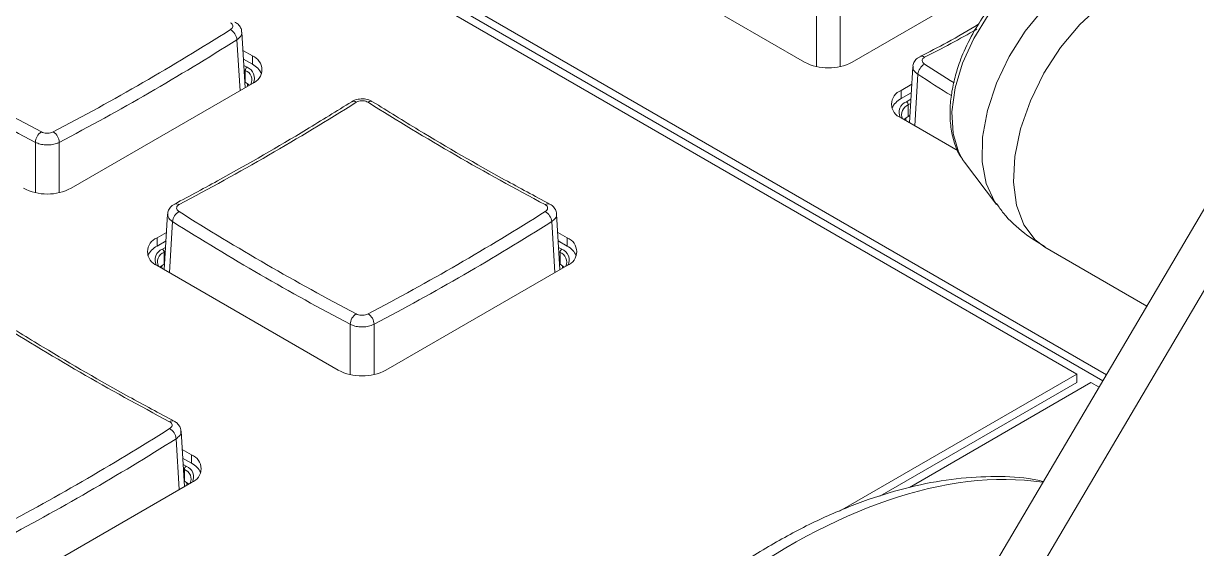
# Model space of a CAD drawing. Header units: millimetres. Extents: x 69 to 580, y 43 to 425.
# Drawn here: x 443.54 to 478.32, y 330.34 to 345.89 of the extents above; entities that cross this region are included whole.
import ezdxf

# ---------------------------------------------------------------- set-up
doc = ezdxf.new("R2010")
doc.units = ezdxf.units.MM

msp = doc.modelspace()

# ---------------------------------------------------------------- linework, layer by layer
at = {"color": 7, "linetype": 'Continuous', "lineweight": 15}
for p, q in [((474.7694, 335.5032), (379.8757, 390.2842)), ((475.6489, 335.4854), (429.5323, 362.1079)), ((475.541, 335.3027), (429.5323, 361.863)), ((463.1991, 346.7644), (466.6993, 344.7438)), ((468.1135, 344.7438), (471.6137, 346.7644)), ((450.1149, 343.9871), (450.0156, 345.6288)), ((450.3283, 344.9266), (450.0483, 345.0883)), ((450.3283, 344.6817), (450.0637, 344.8344)), ((450.3283, 344.6817), (450.3283, 344.9266)), ((450.1162, 344.1509), (450.1162, 344.498)), ((469.9126, 344.609), (469.8121, 342.9468)), ((444.9543, 341.0079), (450.3283, 344.1102)), ((450.1162, 344.1509), (450.1046, 344.1576)), ((469.8813, 344.0907), (469.5631, 343.907)), ((469.5631, 343.662), (469.5631, 343.907)), ((469.8659, 343.8368), (469.5631, 343.662)), ((469.7752, 343.1313), (469.7752, 343.4783)), ((469.5631, 343.0906), (471.2521, 342.1155)), ((469.825, 343.16), (469.7752, 343.1313)), ((471.4412, 341.7798), (472.3965, 340.522)), ((479.1792, 341.4626), (470.3882, 326.5783)), ((480.2398, 340.8503), (472.5672, 327.8594)), ((447.8155, 340.2405), (447.7161, 338.5971)), ((459.4487, 338.5988), (459.3495, 340.2405)), ((447.7829, 339.7017), (447.4999, 339.5383)), ((447.4999, 339.2934), (447.4999, 339.5383)), ((459.6621, 339.5383), (459.3821, 339.7)), ((459.6621, 339.2934), (459.6621, 339.5383)), ((447.7675, 339.4479), (447.4999, 339.2934)), ((459.6621, 339.2934), (459.3975, 339.4461)), ((473.8266, 339.2621), (476.849, 337.5173)), ((447.712, 338.7626), (447.712, 339.1097)), ((459.45, 338.7626), (459.45, 339.1097)), ((447.4999, 338.7219), (452.8739, 335.6196)), ((447.7266, 338.7711), (447.712, 338.7626)), ((454.2881, 335.6196), (459.6621, 338.7219)), ((459.45, 338.7626), (459.4384, 338.7693)), ((467.7356, 331.4427), (474.7694, 335.5032)), ((474.7694, 335.2583), (474.7694, 335.5032)), ((474.7694, 335.2583), (468.9328, 331.8889)), ((469.8085, 332.1495), (475.1937, 335.2583)), ((475.1937, 335.2583), (475.4332, 335.1201)), ((448.3118, 332.1695), (448.2125, 333.8112)), ((448.5252, 333.1091), (448.2452, 333.2707)), ((448.5252, 332.8642), (448.2606, 333.0169)), ((448.5252, 332.8642), (448.5252, 333.1091)), ((448.313, 332.3334), (448.313, 332.6805)), ((443.1512, 329.1904), (448.5252, 332.2927)), ((448.313, 332.3334), (448.3015, 332.3401))]:
    msp.add_line(p, q, dxfattribs=at)
at = {"color": 8, "linetype": 'Continuous', "lineweight": 15}
for p, q in [((467.0531, 344.612), (467.0531, 346.1213)), ((467.7597, 346.1213), (467.7597, 344.612)), ((449.9613, 343.8983), (449.8699, 345.408)), ((450.0752, 344.6441), (450.1692, 344.5898)), ((450.1162, 344.498), (450.0829, 344.5172)), ((470.0582, 344.3864), (469.9658, 342.8581)), ((450.1869, 344.1032), (450.1869, 344.0286)), ((469.7222, 343.5702), (469.8544, 343.6465)), ((469.8467, 343.5196), (469.7752, 343.4783)), ((469.7045, 343.0836), (469.7045, 343.0089)), ((443.8953, 340.8757), (443.8953, 342.3669)), ((444.602, 342.3669), (444.602, 340.8764)), ((447.9612, 340.0197), (447.8698, 338.5084)), ((459.2951, 338.51), (459.2038, 340.0197)), ((447.659, 339.2015), (447.756, 339.2576)), ((459.409, 339.2558), (459.503, 339.2015)), ((447.7484, 339.1307), (447.712, 339.1097)), ((459.45, 339.1097), (459.4167, 339.1289)), ((447.6413, 338.7149), (447.6413, 338.6403)), ((459.5207, 338.7149), (459.5207, 338.6403)), ((453.2291, 335.4874), (453.2291, 336.9786)), ((453.9358, 336.9786), (453.9358, 335.4881)), ((448.1581, 332.0808), (448.0668, 333.5905)), ((448.2721, 332.8266), (448.3661, 332.7723)), ((448.313, 332.6805), (448.2798, 332.6997)), ((448.3838, 332.2857), (448.3838, 332.2111))]:
    msp.add_line(p, q, dxfattribs=at)
at = {"color": 8, "linetype": 'Continuous', "lineweight": 15, "flags": 128}
for points in [[(478.3263, 347.0565), (477.9295, 347.2161), (477.3709, 347.2632), (476.7592, 347.1423), (476.1196, 346.8583), (475.4783, 346.4229), (474.8614, 345.8539)], [(473.7964, 346.3285), (473.2467, 345.6623), (472.7717, 344.915), (472.3923, 344.1191), (472.125, 343.3095), (471.9816, 342.5215), (471.9683, 341.7896), (472.0857, 341.1458), (472.3286, 340.6182), (472.3903, 340.5302)], [(474.8614, 345.8539), (474.2943, 345.1745), (473.8001, 344.4127), (473.3992, 343.5995), (473.1078, 342.7683), (472.938, 341.9532), (472.8967, 341.1874), (472.9855, 340.5023), (473.2009, 339.926), (473.534, 339.4821), (473.8266, 339.2621)]]:
    msp.add_lwpolyline(points, dxfattribs=at)
at = {"color": 7, "linetype": 'Continuous', "lineweight": 15, "flags": 128}
for points in [[(472.6473, 346.7396), (472.1463, 346.1312), (471.7192, 345.4448), (471.3877, 344.7148), (471.1682, 343.9779), (471.0718, 343.2709), (471.1034, 342.6293), (471.2613, 342.0853), (471.3866, 341.857), (471.4412, 341.7798)], [(450.2369, 344.0575), (450.2032, 344.0897), (450.1162, 344.1509)], [(469.7752, 343.1313), (469.6882, 343.07), (469.6545, 343.0378)], [(447.712, 338.7626), (447.625, 338.7014), (447.5913, 338.6692)], [(459.5707, 338.6692), (459.537, 338.7014), (459.45, 338.7626)], [(448.4338, 332.24), (448.4001, 332.2722), (448.313, 332.3334)]]:
    msp.add_lwpolyline(points, dxfattribs=at)
at = {"color": 7, "linetype": 'Continuous', "lineweight": 15}
for centre, radius, start, end in [((478.9271, 409.1335), 75.3989, 237.69092, 242.314456), ((478.9983, 409.2397), 75.171, 237.690915, 242.314462), ((409.4992, 409.2393), 75.1706, 297.685527, 302.309097), ((409.5705, 409.1331), 75.3985, 297.685529, 302.309095), ((449.4736, 345.3638), 0.3988, 6.37267, 59.36608), ((450.1734, 344.5184), 0.4366, 290.78348, 69.21655), ((467.4064, 346.1085), 1.537, 242.60969, 297.39031), ((450.2313, 344.4927), 0.1153, 122.60528, 177.39472), ((450.0104, 344.2133), 0.3037, 335.19336, 69.61961), ((450.0616, 344.159), 0.5868, 23.81732, 62.96828), ((470.4601, 344.3325), 0.4055, 119.57826, 172.34969), ((469.718, 343.4988), 0.4366, 110.78323, 249.21658), ((469.8298, 343.1393), 0.5868, 117.03109, 156.18296), ((410.5106, 411.7947), 80.603, 297.841411, 302.153213), ((496.6545, 411.795), 80.6034, 237.846799, 242.158578), ((469.881, 343.1936), 0.3037, 110.38036, 204.80638), ((469.6601, 343.4731), 0.1153, 2.60586, 57.39394), ((444.2637, 342.36), 0.3685, 121.26097, 178.92098), ((444.2336, 342.36), 0.3685, 1.07878, 58.73915), ((444.2472, 342.3726), 1.537, 242.60971, 297.39029), ((448.3575, 339.9755), 0.3988, 120.63421, 173.62723), ((488.3322, 403.8514), 75.171, 237.690915, 242.314462), ((418.8328, 403.8514), 75.171, 297.685538, 302.309086), ((458.8074, 339.9755), 0.3988, 6.37301, 59.36574), ((488.2609, 403.7452), 75.3989, 237.69092, 242.314456), ((418.9045, 403.7443), 75.398, 297.685514, 302.30911), ((447.6548, 339.1301), 0.4366, 110.78349, 249.21651), ((459.5072, 339.1301), 0.4366, 290.78322, 69.21662), ((447.7666, 338.7707), 0.5868, 117.03177, 156.18271), ((447.5969, 339.1044), 0.1153, 2.60538, 57.39483), ((459.5651, 339.1044), 0.1153, 122.60528, 177.39472), ((459.3954, 338.7707), 0.5868, 23.81721, 62.9683), ((447.8178, 338.825), 0.3037, 110.38063, 204.80631), ((459.3442, 338.825), 0.3037, 335.19328, 69.61957), ((485.5174, 405.3655), 80.603, 237.846788, 242.158589), ((453.5976, 336.9717), 0.3685, 121.26099, 178.92108), ((453.5674, 336.9717), 0.3685, 1.07915, 58.73878), ((453.581, 336.9843), 1.537, 242.60965, 297.39042), ((407.6959, 397.4221), 75.1709, 297.685537, 302.309086), ((407.7676, 397.3151), 75.3979, 297.685514, 302.30911), ((447.6705, 333.5462), 0.3988, 6.3732, 59.36561), ((448.3703, 332.7009), 0.4366, 290.78326, 69.21655), ((448.4282, 332.6752), 0.1153, 122.60519, 177.3942), ((448.2073, 332.3958), 0.3037, 335.19366, 69.61948), ((448.2585, 332.3415), 0.5868, 23.81723, 62.96822)]:
    msp.add_arc(centre, radius, start, end, dxfattribs=at)
at = {"color": 8, "linetype": 'Continuous', "lineweight": 15}
for centre, radius, start, end in [((455.7499, 373.7655), 32.3183, 296.67781, 299.78678), ((470.1736, 344.7827), 0.136, 50.57127, 111.9423), ((450.0528, 344.2756), 0.3351, 333.16257, 69.67845), ((488.8892, 372.9838), 34.2406, 236.63566, 238.61982), ((488.9968, 373.1409), 34.0705, 236.63697, 238.37789), ((453.3262, 343.4613), 0.1224, 49.14463, 115.65955), ((453.8387, 343.4613), 0.1224, 64.34368, 130.85422), ((469.8386, 343.2559), 0.3351, 110.32116, 206.83765), ((448.0733, 340.4222), 0.1285, 50.90599, 113.8031), ((459.0917, 340.4222), 0.1285, 66.19453, 129.09293), ((447.7754, 338.8873), 0.3351, 110.32194, 206.83705), ((459.3866, 338.8873), 0.3351, 333.16266, 69.67824), ((447.9547, 333.993), 0.1285, 66.19027, 129.09706), ((448.2497, 332.4581), 0.3351, 333.16257, 69.67816)]:
    msp.add_arc(centre, radius, start, end, dxfattribs=at)
msp.add_ellipse((465.801, 314.3661), major_axis=(10.4798, 17.0408), ratio=0.5579329, start_param=0.2358985, end_param=1.6419053, dxfattribs=at)
at = {"color": 7, "linetype": 'Continuous', "lineweight": 15}
for points, knots in [([(474.8557, 347.857), (474.7554, 347.8654), (474.4922, 347.8874), (474.0557, 347.7802), (473.5777, 347.5758), (473.1225, 347.2835), (472.7296, 346.9518), (472.3955, 346.6022), (472.0609, 346.1953), (471.8575, 345.8687), (471.732, 345.6673)], [0, 0, 0, 0, 0.0901844, 0.23656042, 0.37799865, 0.50977521, 0.64531406, 0.74612613, 0.84340084, 1, 1, 1, 1]), ([(449.6768, 345.7069), (449.6946, 345.7204), (449.7303, 345.7474), (449.7526, 345.7966), (449.7477, 345.8451), (449.7193, 345.8844), (449.6889, 345.9029), (449.6768, 345.9102)], [0, 0, 0, 0, 0.2148518, 0.4297036, 0.6445433, 0.8593787, 1, 1, 1, 1]), ([(450.0098, 345.6285), (450.0087, 345.6546), (450.006, 345.7234), (449.9477, 345.8201), (449.8775, 345.8933), (449.8233, 345.917), (449.8073, 345.9239)], [0, 0, 0, 0, 0.2047186, 0.538518, 0.8636448, 1, 1, 1, 1]), ([(471.8633, 345.8662), (471.5518, 345.6822), (470.9701, 345.3385), (470.3914, 345.045), (470.1227, 344.9087)], [0, 0, 0, 0, 0.53563063, 1, 1, 1, 1]), ([(471.732, 345.6673), (471.6124, 345.4423), (471.4445, 345.1262), (471.2614, 344.6437), (471.1374, 344.2349), (471.0435, 343.7582), (471.0048, 343.2796), (471.0286, 342.807), (471.1317, 342.3639), (471.2494, 342.0473), (471.3607, 341.9077), (471.3824, 341.8804)], [0, 0, 0, 0, 0.16902239, 0.237447, 0.34973601, 0.46424083, 0.58534851, 0.71014746, 0.83797142, 0.96832798, 1, 1, 1, 1]), ([(470.1266, 344.9024), (470.1002, 344.8908), (470.0314, 344.8605), (469.9578, 344.7675), (469.9121, 344.673), (469.9167, 344.6192), (469.9176, 344.6084)], [0, 0, 0, 0, 0.2224775, 0.5800412, 0.9155792, 1, 1, 1, 1]), ([(470.2599, 344.8877), (470.2422, 344.8765), (470.2068, 344.8543), (470.1846, 344.8082), (470.1894, 344.7592), (470.2176, 344.7164), (470.2479, 344.694), (470.2599, 344.6851)], [0, 0, 0, 0, 0.2147679, 0.4295458, 0.6441954, 0.8587908, 1, 1, 1, 1]), ([(453.2729, 343.5715), (452.8256, 343.2944), (451.5282, 342.4907), (449.7762, 341.4789), (448.4749, 340.7825), (448.0213, 340.5397)], [0, 0, 0, 0, 0.25524878, 0.74039023, 1, 1, 1, 1]), ([(453.8874, 343.5658), (453.8656, 343.5812), (453.798, 343.6288), (453.6461, 343.6604), (453.4566, 343.6502), (453.3217, 343.615), (453.2733, 343.5715), (453.2729, 343.5711)], [0, 0, 0, 0, 0.12780393, 0.39444646, 0.686335, 0.99719619, 1, 1, 1, 1]), ([(453.7586, 343.5539), (453.7368, 343.5651), (453.6933, 343.5875), (453.6101, 343.6016), (453.5255, 343.5985), (453.4549, 343.5806), (453.4201, 343.5615), (453.4063, 343.5539)], [0, 0, 0, 0, 0.2148507, 0.4297038, 0.644543, 0.8593772, 1, 1, 1, 1]), ([(459.1436, 340.5397), (458.6977, 340.7783), (457.4041, 341.4705), (455.6521, 342.4814), (454.3469, 343.2897), (453.892, 343.5715)], [0, 0, 0, 0, 0.2552305, 0.7403839, 1, 1, 1, 1]), ([(444.0725, 342.675), (444.0943, 342.6656), (444.1378, 342.6469), (444.221, 342.6351), (444.3056, 342.6377), (444.3762, 342.6526), (444.411, 342.6686), (444.4248, 342.675)], [0, 0, 0, 0, 0.2148519, 0.4297032, 0.6445433, 0.8593774, 1, 1, 1, 1]), ([(444.602, 342.3669), (444.5744, 342.3541), (444.5045, 342.3216), (444.3629, 342.2914), (444.1933, 342.2861), (444.0263, 342.3099), (443.939, 342.3479), (443.8953, 342.3669)], [0, 0, 0, 0, 0.1406197, 0.3554545, 0.5702973, 0.7851508, 1, 1, 1, 1]), ([(448.0252, 340.5337), (447.9993, 340.5217), (447.9309, 340.4898), (447.8588, 340.3957), (447.8141, 340.3016), (447.8191, 340.2492), (447.82, 340.24)], [0, 0, 0, 0, 0.2224658, 0.5865074, 0.9268265, 1, 1, 1, 1]), ([(459.3436, 340.2402), (459.3426, 340.2663), (459.3398, 340.3351), (459.2815, 340.4318), (459.2113, 340.5051), (459.1571, 340.5287), (459.1411, 340.5356)], [0, 0, 0, 0, 0.2047183, 0.5385172, 0.8636457, 1, 1, 1, 1]), ([(472.3924, 340.5573), (472.4603, 340.4599), (472.6913, 340.1285), (473.173, 339.6802), (473.6234, 339.4002), (473.8316, 339.2707)], [0, 0, 0, 0, 0.1829066, 0.6222825, 1, 1, 1, 1]), ([(448.1543, 340.522), (448.1365, 340.5103), (448.1008, 340.487), (448.0785, 340.4402), (448.0834, 340.3911), (448.1118, 340.3489), (448.1423, 340.3272), (448.1543, 340.3186)], [0, 0, 0, 0, 0.2148528, 0.4297042, 0.6445434, 0.8593797, 1, 1, 1, 1]), ([(459.0106, 340.3186), (459.0285, 340.3321), (459.0641, 340.3591), (459.0864, 340.4083), (459.0815, 340.4568), (459.0531, 340.4961), (459.0227, 340.5146), (459.0106, 340.522)], [0, 0, 0, 0, 0.214852, 0.4297032, 0.6445456, 0.8593799, 1, 1, 1, 1]), ([(448.0067, 334.1105), (447.5608, 334.3491), (446.2671, 335.0413), (444.5151, 336.0522), (443.21, 336.8605), (442.7551, 337.1422)], [0, 0, 0, 0, 0.2552305, 0.7403839, 1, 1, 1, 1]), ([(453.4063, 337.2867), (453.4281, 337.2773), (453.4716, 337.2586), (453.5549, 337.2469), (453.6394, 337.2494), (453.71, 337.2643), (453.7448, 337.2803), (453.7586, 337.2867)], [0, 0, 0, 0, 0.2148509, 0.4297012, 0.6445422, 0.8593773, 1, 1, 1, 1]), ([(453.9358, 336.9786), (453.9082, 336.9658), (453.8383, 336.9333), (453.6967, 336.9031), (453.5271, 336.8978), (453.3602, 336.9216), (453.2728, 336.9596), (453.2291, 336.9786)], [0, 0, 0, 0, 0.1406197, 0.3554545, 0.5702985, 0.7851526, 1, 1, 1, 1]), ([(447.8737, 333.8894), (447.8915, 333.9029), (447.9272, 333.9299), (447.9495, 333.9791), (447.9446, 334.0276), (447.9162, 334.0669), (447.8858, 334.0854), (447.8737, 334.0927)], [0, 0, 0, 0, 0.21485049, 0.42970459, 0.64454707, 0.85937992, 1, 1, 1, 1]), ([(448.2067, 333.8109), (448.2056, 333.8371), (448.2029, 333.9059), (448.1445, 334.0026), (448.0744, 334.0758), (448.0202, 334.0994), (448.0042, 334.1064)], [0, 0, 0, 0, 0.2047177, 0.5385165, 0.8636449, 1, 1, 1, 1]), ([(473.7819, 332.3243), (473.6357, 332.3549), (473.1349, 332.4596), (472.2219, 332.4871), (471.052, 332.4102), (469.8355, 332.1798), (468.5862, 331.808), (467.314, 331.2945), (466.0306, 330.6449), (464.747, 329.8652), (463.4737, 328.9629), (462.2205, 327.946), (460.997, 326.8231), (459.8119, 325.6034), (458.6746, 324.2964), (457.5916, 322.9132), (456.5776, 321.4616), (455.9189, 320.4358), (455.6085, 319.8947), (455.5922, 319.8663)], [0, 0, 0, 0, 0.0258265, 0.0884801, 0.1518752, 0.2159835, 0.2806524, 0.3456845, 0.4109025, 0.4761722, 0.541406, 0.606575, 0.6716717, 0.7367008, 0.8016738, 0.8666053, 0.9315112, 0.996408, 1, 1, 1, 1])]:
    msp.add_open_spline(points, degree=3, knots=knots, dxfattribs=at)
at = {"color": 8, "linetype": 'Continuous', "lineweight": 15}
for points, knots in [([(450.0087, 345.6283), (450.0111, 345.6146), (450.0192, 345.5688), (449.9753, 345.4885), (449.9051, 345.4348), (449.8699, 345.408)], [0, 0, 0, 0, 0.1770976, 0.5885533, 1, 1, 1, 1]), ([(470.0582, 344.3864), (470.0341, 344.4039), (469.9735, 344.4479), (469.9172, 344.5259), (469.9175, 344.5834), (469.9176, 344.6084)], [0, 0, 0, 0, 0.2708141, 0.6824538, 1, 1, 1, 1]), ([(447.9612, 340.0197), (447.9372, 340.0368), (447.8765, 340.0799), (447.8201, 340.1572), (447.8203, 340.2149), (447.8204, 340.24)], [0, 0, 0, 0, 0.269605, 0.6815017, 1, 1, 1, 1]), ([(459.3425, 340.24), (459.3449, 340.2263), (459.353, 340.1805), (459.3092, 340.1002), (459.2389, 340.0465), (459.2038, 340.0197)], [0, 0, 0, 0, 0.1770977, 0.5885526, 1, 1, 1, 1]), ([(448.2056, 333.8108), (448.208, 333.7971), (448.2161, 333.7513), (448.1722, 333.671), (448.102, 333.6173), (448.0668, 333.5905)], [0, 0, 0, 0, 0.177096, 0.5885514, 1, 1, 1, 1])]:
    msp.add_open_spline(points, degree=3, knots=knots, dxfattribs=at)

doc.saveas('drawing.dxf')
